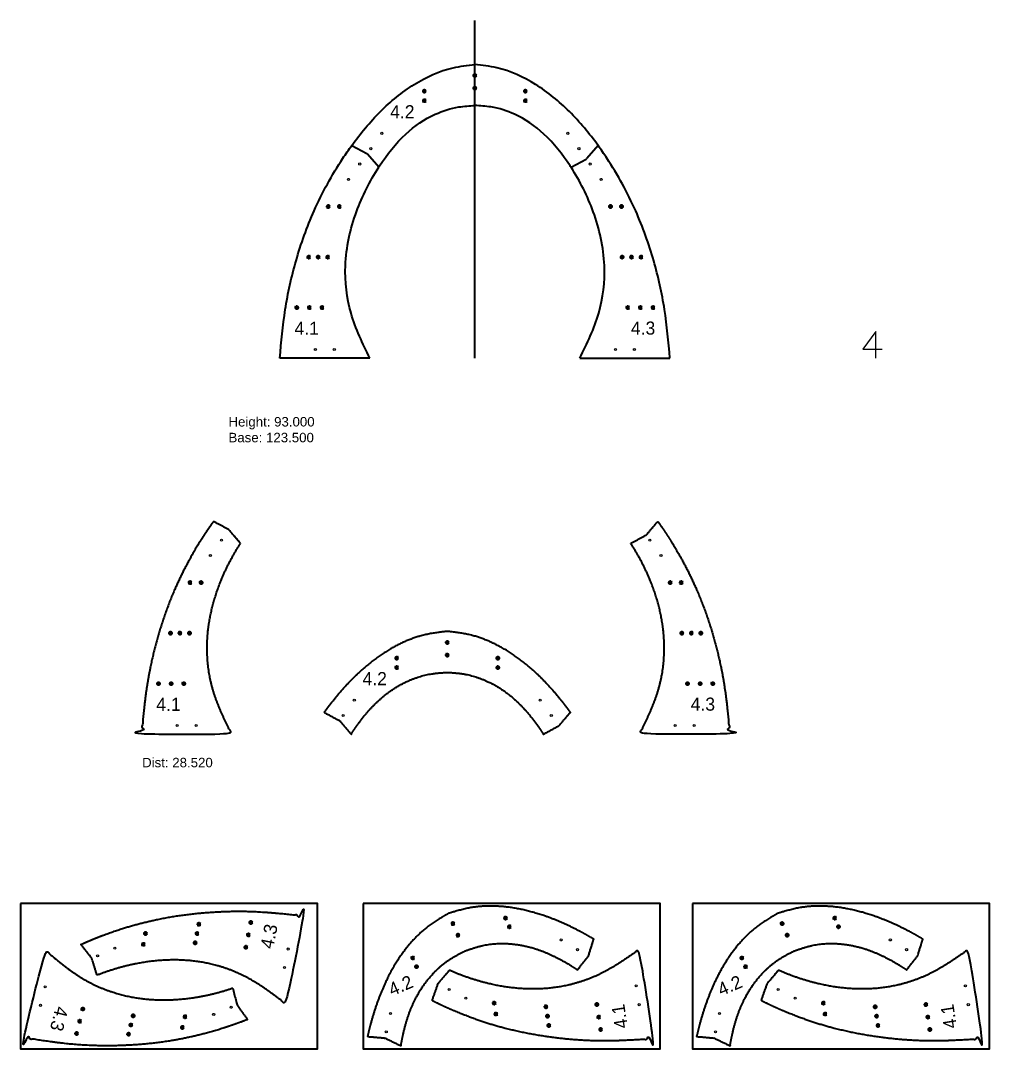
# Model space of a CAD drawing. Header units: inches. Extents: x 65 to 2319, y 437 to 926.
# Drawn here: x 839.3 to 1145.9, y 519 to 845.4 of the extents above; entities that cross this region are included whole.
import ezdxf

# ---------------------------------------------------------------- set-up
doc = ezdxf.new("R2010")
doc.units = ezdxf.units.IN
doc.header["$MEASUREMENT"] = 0
doc.header["$PDMODE"] = 32
doc.header["$PDSIZE"] = 0.51
for name, color, linetype, lineweight in [('Annotation', 7, 'Continuous', 9), ('Drilling', 3, 'Continuous', 13), ('Engrave', 4, 'Continuous', 50)]:
    doc.layers.add(name, color=color, linetype=linetype, lineweight=lineweight)
doc.layers.add('Cut Sheet', color=1, linetype='Continuous')
doc.styles.get("Standard").update_dxf_attribs({"font": 'Arial.ttf'})
doc.styles.add('Tw Cen MT', font='')
doc.styles.get('Tw Cen MT').set_extended_font_data('Tw Cen MT')

# ---------------------------------------------------------------- blocks, each defined once
blk = doc.blocks.new('*U956')
at = {"layer": 'Engrave'}
blk.add_point((0, 0), dxfattribs=at)
blk = doc.blocks.new('*U957')
at = {"layer": 'Engrave', "color": 0, "linetype": 'ByBlock', "lineweight": -2, "transparency": 16777216}
for p in [(0, 0), (4, 0), (8, 0)]:
    blk.add_blockref('*U956', p, dxfattribs=at)
blk = doc.blocks.new('*U958')
at = {"layer": 'Engrave'}
blk.add_point((0, 0), dxfattribs=at)
blk = doc.blocks.new('*U959')
at = {"layer": 'Engrave', "color": 0, "linetype": 'ByBlock', "lineweight": -2, "transparency": 16777216}
for p in [(0, 0), (3, 0), (6, 0)]:
    blk.add_blockref('*U958', p, dxfattribs=at)
blk = doc.blocks.new('*U960')
at = {"layer": 'Engrave'}
blk.add_point((0, 0), dxfattribs=at)
blk = doc.blocks.new('*U961')
at = {"layer": 'Engrave', "color": 0, "linetype": 'ByBlock', "lineweight": -2, "transparency": 16777216}
for p in [(0, 0), (3.5, 0)]:
    blk.add_blockref('*U960', p, dxfattribs=at)
blk = doc.blocks.new('*U962')
at = {"layer": 'Engrave'}
blk.add_point((0, 0), dxfattribs=at)
blk = doc.blocks.new('*U963')
at = {"layer": 'Engrave', "color": 0, "linetype": 'ByBlock', "lineweight": -2, "transparency": 16777216}
for p in [(0, 0), (4, 0)]:
    blk.add_blockref('*U962', p, dxfattribs=at)
blk = doc.blocks.new('*U964')
at = {"layer": 'Engrave'}
blk.add_point((0, 0), dxfattribs=at)
blk = doc.blocks.new('*U965')
at = {"layer": 'Engrave', "color": 0, "linetype": 'ByBlock', "lineweight": -2, "transparency": 16777216}
for p in [(0, 0), (3, 0)]:
    blk.add_blockref('*U964', p, dxfattribs=at)
blk = doc.blocks.new('*U986')
at = {"layer": 'Engrave'}
blk.add_point((0, 0), dxfattribs=at)
blk = doc.blocks.new('*U987')
at = {"layer": 'Engrave', "color": 0, "linetype": 'ByBlock', "lineweight": -2, "transparency": 16777216}
for p in [(0, 0), (4, 0), (8, 0)]:
    blk.add_blockref('*U986', p, dxfattribs=at)
blk = doc.blocks.new('*U988')
at = {"layer": 'Engrave'}
blk.add_point((0, 0), dxfattribs=at)
blk = doc.blocks.new('*U989')
at = {"layer": 'Engrave', "color": 0, "linetype": 'ByBlock', "lineweight": -2, "transparency": 16777216}
for p in [(0, 0), (3, 0), (6, 0)]:
    blk.add_blockref('*U988', p, dxfattribs=at)
blk = doc.blocks.new('*U990')
at = {"layer": 'Engrave'}
blk.add_point((0, 0), dxfattribs=at)
blk = doc.blocks.new('*U991')
at = {"layer": 'Engrave', "color": 0, "linetype": 'ByBlock', "lineweight": -2, "transparency": 16777216}
for p in [(0, 0), (3.5, 0)]:
    blk.add_blockref('*U990', p, dxfattribs=at)
blk = doc.blocks.new('*U992')
at = {"layer": 'Engrave'}
blk.add_point((0, 0), dxfattribs=at)
blk = doc.blocks.new('*U993')
at = {"layer": 'Engrave', "color": 0, "linetype": 'ByBlock', "lineweight": -2, "transparency": 16777216}
for p in [(0, 0), (3, 0)]:
    blk.add_blockref('*U992', p, dxfattribs=at)
blk = doc.blocks.new('*U1038')
at = {"layer": 'Engrave'}
blk.add_point((0, 0), dxfattribs=at)
blk = doc.blocks.new('*U1039')
at = {"layer": 'Engrave', "color": 0, "linetype": 'ByBlock', "lineweight": -2, "transparency": 16777216}
for p in [(0, 0), (4, 0), (8, 0)]:
    blk.add_blockref('*U1038', p, dxfattribs=at)
blk = doc.blocks.new('*U1040')
at = {"layer": 'Engrave'}
blk.add_point((0, 0), dxfattribs=at)
blk = doc.blocks.new('*U1041')
at = {"layer": 'Engrave', "color": 0, "linetype": 'ByBlock', "lineweight": -2, "transparency": 16777216}
for p in [(0, 0), (3, 0), (6, 0)]:
    blk.add_blockref('*U1040', p, dxfattribs=at)
blk = doc.blocks.new('*U1042')
at = {"layer": 'Engrave'}
blk.add_point((0, 0), dxfattribs=at)
blk = doc.blocks.new('*U1043')
at = {"layer": 'Engrave', "color": 0, "linetype": 'ByBlock', "lineweight": -2, "transparency": 16777216}
for p in [(0, 0), (3.5, 0)]:
    blk.add_blockref('*U1042', p, dxfattribs=at)
blk = doc.blocks.new('*U1044')
at = {"layer": 'Engrave'}
blk.add_point((0, 0), dxfattribs=at)
blk = doc.blocks.new('*U1045')
at = {"layer": 'Engrave', "color": 0, "linetype": 'ByBlock', "lineweight": -2, "transparency": 16777216}
for p in [(0, 0), (4, 0)]:
    blk.add_blockref('*U1044', p, dxfattribs=at)
blk = doc.blocks.new('*U1046')
at = {"layer": 'Engrave'}
blk.add_point((0, 0), dxfattribs=at)
blk = doc.blocks.new('*U1047')
at = {"layer": 'Engrave', "color": 0, "linetype": 'ByBlock', "lineweight": -2, "transparency": 16777216}
for p in [(0, 0), (3, 0)]:
    blk.add_blockref('*U1046', p, dxfattribs=at)
blk = doc.blocks.new('*U1048')
at = {"layer": 'Engrave'}
blk.add_point((0, 0), dxfattribs=at)
blk = doc.blocks.new('*U1049')
at = {"layer": 'Engrave', "color": 0, "linetype": 'ByBlock', "lineweight": -2, "transparency": 16777216}
for p in [(0, 0), (3, 0)]:
    blk.add_blockref('*U1048', p, dxfattribs=at)
blk = doc.blocks.new('*U1050')
at = {"layer": 'Engrave'}
blk.add_point((0, 0), dxfattribs=at)
blk = doc.blocks.new('*U1051')
at = {"layer": 'Engrave', "color": 0, "linetype": 'ByBlock', "lineweight": -2, "transparency": 16777216}
for p in [(0, 0), (4, 0), (8, 0)]:
    blk.add_blockref('*U1050', p, dxfattribs=at)
blk = doc.blocks.new('*U1052')
at = {"layer": 'Engrave'}
blk.add_point((0, 0), dxfattribs=at)
blk = doc.blocks.new('*U1053')
at = {"layer": 'Engrave', "color": 0, "linetype": 'ByBlock', "lineweight": -2, "transparency": 16777216}
for p in [(0, 0), (3, 0), (6, 0)]:
    blk.add_blockref('*U1052', p, dxfattribs=at)
blk = doc.blocks.new('*U1054')
at = {"layer": 'Engrave'}
blk.add_point((0, 0), dxfattribs=at)
blk = doc.blocks.new('*U1055')
at = {"layer": 'Engrave', "color": 0, "linetype": 'ByBlock', "lineweight": -2, "transparency": 16777216}
for p in [(0, 0), (3.5, 0)]:
    blk.add_blockref('*U1054', p, dxfattribs=at)
blk = doc.blocks.new('*U1288')
at = {"layer": 'Engrave'}
blk.add_point((0, 0), dxfattribs=at)
blk = doc.blocks.new('*U1290')
at = {"layer": 'Engrave', "color": 0, "linetype": 'ByBlock', "lineweight": -2, "transparency": 16777216}
for p in [(0, 0), (4, 0), (8, 0)]:
    blk.add_blockref('*U1288', p, dxfattribs=at)
blk = doc.blocks.new('*U1291')
at = {"layer": 'Engrave'}
blk.add_point((0, 0), dxfattribs=at)
blk = doc.blocks.new('*U1292')
at = {"layer": 'Engrave', "color": 0, "linetype": 'ByBlock', "lineweight": -2, "transparency": 16777216}
for p in [(0, 0), (3, 0), (6, 0)]:
    blk.add_blockref('*U1291', p, dxfattribs=at)
blk = doc.blocks.new('*U1293')
at = {"layer": 'Engrave'}
blk.add_point((0, 0), dxfattribs=at)
blk = doc.blocks.new('*U1294')
at = {"layer": 'Engrave', "color": 0, "linetype": 'ByBlock', "lineweight": -2, "transparency": 16777216}
for p in [(0, 0), (3.5, 0)]:
    blk.add_blockref('*U1293', p, dxfattribs=at)
blk = doc.blocks.new('*U1295')
at = {"layer": 'Engrave'}
blk.add_point((0, 0), dxfattribs=at)
blk = doc.blocks.new('*U1297')
at = {"layer": 'Engrave', "color": 0, "linetype": 'ByBlock', "lineweight": -2, "transparency": 16777216}
for p in [(0, 0), (4, 0)]:
    blk.add_blockref('*U1295', p, dxfattribs=at)
blk = doc.blocks.new('*U1298')
at = {"layer": 'Engrave'}
blk.add_point((0, 0), dxfattribs=at)
blk = doc.blocks.new('*U1299')
at = {"layer": 'Engrave', "color": 0, "linetype": 'ByBlock', "lineweight": -2, "transparency": 16777216}
for p in [(0, 0), (3, 0)]:
    blk.add_blockref('*U1298', p, dxfattribs=at)
blk = doc.blocks.new('*U1300')
at = {"layer": 'Engrave'}
blk.add_point((0, 0), dxfattribs=at)
blk = doc.blocks.new('*U1301')
at = {"layer": 'Engrave', "color": 0, "linetype": 'ByBlock', "lineweight": -2, "transparency": 16777216}
for p in [(0, 0), (3, 0)]:
    blk.add_blockref('*U1300', p, dxfattribs=at)
blk = doc.blocks.new('*U1302')
at = {"layer": 'Engrave'}
blk.add_point((0, 0), dxfattribs=at)
blk = doc.blocks.new('*U1304')
at = {"layer": 'Engrave', "color": 0, "linetype": 'ByBlock', "lineweight": -2, "transparency": 16777216}
for p in [(0, 0), (4, 0), (8, 0)]:
    blk.add_blockref('*U1302', p, dxfattribs=at)
blk = doc.blocks.new('*U1305')
at = {"layer": 'Engrave'}
blk.add_point((0, 0), dxfattribs=at)
blk = doc.blocks.new('*U1306')
at = {"layer": 'Engrave', "color": 0, "linetype": 'ByBlock', "lineweight": -2, "transparency": 16777216}
for p in [(0, 0), (3, 0), (6, 0)]:
    blk.add_blockref('*U1305', p, dxfattribs=at)
blk = doc.blocks.new('*U1307')
at = {"layer": 'Engrave'}
blk.add_point((0, 0), dxfattribs=at)
blk = doc.blocks.new('*U1308')
at = {"layer": 'Engrave', "color": 0, "linetype": 'ByBlock', "lineweight": -2, "transparency": 16777216}
for p in [(0, 0), (3.5, 0)]:
    blk.add_blockref('*U1307', p, dxfattribs=at)
blk = doc.blocks.new('*U1309')
at = {"layer": 'Engrave'}
blk.add_point((0, 0), dxfattribs=at)
blk = doc.blocks.new('*U1311')
at = {"layer": 'Engrave', "color": 0, "linetype": 'ByBlock', "lineweight": -2, "transparency": 16777216}
for p in [(0, 0), (4, 0), (8, 0)]:
    blk.add_blockref('*U1309', p, dxfattribs=at)
blk = doc.blocks.new('*U1312')
at = {"layer": 'Engrave'}
blk.add_point((0, 0), dxfattribs=at)
blk = doc.blocks.new('*U1313')
at = {"layer": 'Engrave', "color": 0, "linetype": 'ByBlock', "lineweight": -2, "transparency": 16777216}
for p in [(0, 0), (3, 0), (6, 0)]:
    blk.add_blockref('*U1312', p, dxfattribs=at)
blk = doc.blocks.new('*U1314')
at = {"layer": 'Engrave'}
blk.add_point((0, 0), dxfattribs=at)
blk = doc.blocks.new('*U1315')
at = {"layer": 'Engrave', "color": 0, "linetype": 'ByBlock', "lineweight": -2, "transparency": 16777216}
for p in [(0, 0), (3.5, 0)]:
    blk.add_blockref('*U1314', p, dxfattribs=at)
blk = doc.blocks.new('*U1316')
at = {"layer": 'Engrave'}
blk.add_point((0, 0), dxfattribs=at)
blk = doc.blocks.new('*U1318')
at = {"layer": 'Engrave', "color": 0, "linetype": 'ByBlock', "lineweight": -2, "transparency": 16777216}
for p in [(0, 0), (4, 0), (8, 0)]:
    blk.add_blockref('*U1316', p, dxfattribs=at)
blk = doc.blocks.new('*U1319')
at = {"layer": 'Engrave'}
blk.add_point((0, 0), dxfattribs=at)
blk = doc.blocks.new('*U1320')
at = {"layer": 'Engrave', "color": 0, "linetype": 'ByBlock', "lineweight": -2, "transparency": 16777216}
for p in [(0, 0), (3, 0), (6, 0)]:
    blk.add_blockref('*U1319', p, dxfattribs=at)
blk = doc.blocks.new('*U1321')
at = {"layer": 'Engrave'}
blk.add_point((0, 0), dxfattribs=at)
blk = doc.blocks.new('*U1322')
at = {"layer": 'Engrave', "color": 0, "linetype": 'ByBlock', "lineweight": -2, "transparency": 16777216}
for p in [(0, 0), (3.5, 0)]:
    blk.add_blockref('*U1321', p, dxfattribs=at)
blk = doc.blocks.new('*U1323')
at = {"layer": 'Engrave'}
blk.add_point((0, 0), dxfattribs=at)
blk = doc.blocks.new('*U1324')
at = {"layer": 'Engrave', "color": 0, "linetype": 'ByBlock', "lineweight": -2, "transparency": 16777216}
for p in [(0, 0), (4, 0)]:
    blk.add_blockref('*U1323', p, dxfattribs=at)
blk = doc.blocks.new('*U1325')
at = {"layer": 'Engrave'}
blk.add_point((0, 0), dxfattribs=at)
blk = doc.blocks.new('*U1326')
at = {"layer": 'Engrave', "color": 0, "linetype": 'ByBlock', "lineweight": -2, "transparency": 16777216}
for p in [(0, 0), (3, 0)]:
    blk.add_blockref('*U1325', p, dxfattribs=at)
blk = doc.blocks.new('*U1327')
at = {"layer": 'Engrave'}
blk.add_point((0, 0), dxfattribs=at)
blk = doc.blocks.new('*U1328')
at = {"layer": 'Engrave', "color": 0, "linetype": 'ByBlock', "lineweight": -2, "transparency": 16777216}
for p in [(0, 0), (3, 0)]:
    blk.add_blockref('*U1327', p, dxfattribs=at)

msp = doc.modelspace()

# ---------------------------------------------------------------- linework, layer by layer
for p, q in [((983.07, 738.5), (983.07, 845.38)), ((944.1, 805.86), (948.85, 803.28)), ((952.65, 798.94), (949.13, 803.05)), ((1022.05, 805.86), (1018.54, 801.75)), ((1013.5, 798.94), (1018.25, 801.52)), ((949.84, 738.5), (921.32, 738.5)), ((1016.3, 738.5), (1044.82, 738.5))]:
    msp.add_line(p, q)
for centre, start, end in [((948.37, 802.4), 40.5415, 61.5031), ((1017.78, 802.4), 298.4969, 319.4585)]:
    msp.add_arc(centre, 1, start, end)
for points, knots in [([(944.1, 805.86), (946.84, 809.65), (952.79, 816.79), (963.4, 825.6), (973.98, 830.45), (980.75, 831.23), (983.07, 831.5)], [72.014066, 72.014066, 72.014066, 72.014066, 86.026374, 99.770336, 113.142822, 120.146961, 120.146961, 120.146961, 120.146961]), ([(1022.05, 805.86), (1019.3, 809.65), (1013.36, 816.79), (1002.75, 825.6), (992.16, 830.45), (985.4, 831.23), (983.07, 831.5)], [72.014066, 72.014066, 72.014066, 72.014066, 86.026374, 99.770336, 113.142822, 120.146961, 120.146961, 120.146961, 120.146961]), ([(952.65, 798.94), (952.74, 799.08), (955.21, 802.9), (960.34, 809.47), (969.29, 815.67), (977.06, 818.14), (981.37, 818.41), (983.07, 818.52)], [63.763115, 63.763115, 63.763115, 63.763115, 64.262474, 77.365218, 88.531246, 96.357528, 101.471186, 101.471186, 101.471186, 101.471186]), ([(1013.5, 798.94), (1013.41, 799.08), (1010.94, 802.9), (1005.8, 809.47), (996.86, 815.67), (989.09, 818.14), (984.78, 818.41), (983.07, 818.52)], [63.763115, 63.763115, 63.763115, 63.763115, 64.262474, 77.365218, 88.531246, 96.357528, 101.471186, 101.471186, 101.471186, 101.471186]), ([(921.32, 738.5), (921.79, 743.64), (922.72, 754.03), (926.25, 769.72), (932.04, 785.99), (938.6, 797.93), (943.13, 804.52), (944.1, 805.86)], [0, 0, 0, 0, 15.450462, 31.286289, 48.098365, 67.082646, 72.014066, 72.014066, 72.014066, 72.014066]), ([(1044.82, 738.5), (1044.36, 743.64), (1043.43, 754.03), (1039.9, 769.72), (1034.11, 785.99), (1027.55, 797.93), (1023.02, 804.52), (1022.05, 805.86)], [0, 0, 0, 0, 15.450462, 31.286289, 48.098365, 67.082646, 72.014066, 72.014066, 72.014066, 72.014066]), ([(949.84, 738.5), (947.57, 743.14), (943.06, 752.35), (941.23, 768.6), (944.76, 784.6), (949.8, 794.52), (952.65, 798.94)], [0, 0, 0, 0, 15.392984, 30.60446, 48.026171, 63.763115, 63.763115, 63.763115, 63.763115]), ([(1016.3, 738.5), (1018.58, 743.14), (1023.09, 752.35), (1024.92, 768.6), (1021.38, 784.6), (1016.35, 794.52), (1013.5, 798.94)], [0, 0, 0, 0, 15.392984, 30.60446, 48.026171, 63.763115, 63.763115, 63.763115, 63.763115])]:
    msp.add_open_spline(points, degree=3, knots=knots)
for points, weights, knots in [([(908.89, 679.86), (906.04, 675.43), (901, 665.51), (897.47, 649.52), (899.3, 633.26), (903.81, 624.05), (906.09, 619.42), (896.58, 619.42), (887.07, 619.42), (877.57, 619.42), (878.03, 624.55), (878.96, 634.95), (882.49, 650.64), (888.28, 666.9), (894.84, 678.85), (899.37, 685.44), (900.34, 686.77), (901.92, 685.91), (903.51, 685.05), (905.09, 684.19), (905.2, 684.14), (905.29, 684.06), (905.37, 683.96), (906.55, 682.6), (907.72, 681.23), (908.89, 679.86)], [1, 1, 1, 1, 1, 1, 1, 1, 1, 1, 1, 1, 1, 1, 1, 1, 1, 1, 1, 1, 0.98887724584, 0.98887724584, 1, 1, 1, 1], [0, 0, 0, 0, 15.736944, 33.158655, 48.370131, 63.763115, 63.763115, 63.763115, 64.763115, 64.763115, 64.763115, 80.213578, 96.049405, 112.86148, 131.845761, 136.777182, 136.777182, 136.777182, 137.777182, 137.777182, 137.777182, 138.143031, 138.143031, 138.143031, 139.143031, 139.143031, 139.143031, 139.143031]), ([(1032.42, 679.86), (1035.27, 675.43), (1040.31, 665.51), (1043.84, 649.52), (1042.01, 633.26), (1037.5, 624.05), (1035.23, 619.42), (1044.73, 619.42), (1054.24, 619.42), (1063.75, 619.42), (1063.28, 624.55), (1062.35, 634.95), (1058.82, 650.64), (1053.03, 666.9), (1046.47, 678.85), (1041.94, 685.44), (1040.97, 686.77), (1039.8, 685.4), (1038.63, 684.03), (1037.46, 682.66), (1037.38, 682.57), (1037.28, 682.49), (1037.17, 682.44), (1035.59, 681.58), (1034.01, 680.72), (1032.42, 679.86)], [1, 1, 1, 1, 1, 1, 1, 1, 1, 1, 1, 1, 1, 1, 1, 1, 1, 1, 1, 1, 0.98887724584, 0.98887724584, 1, 1, 1, 1], [0, 0, 0, 0, 15.736944, 33.158655, 48.370131, 63.763115, 63.763115, 63.763115, 64.763115, 64.763115, 64.763115, 80.213578, 96.049405, 112.86148, 131.845761, 136.777182, 136.777182, 136.777182, 137.777182, 137.777182, 137.777182, 138.143031, 138.143031, 138.143031, 139.143031, 139.143031, 139.143031, 139.143031]), ([(940.39, 623.53), (940.31, 623.62), (940.22, 623.7), (940.11, 623.76), (938.52, 624.62), (936.94, 625.48), (935.36, 626.33), (938.1, 630.13), (944.04, 637.27), (954.66, 646.08), (965.24, 650.93), (972.01, 651.71), (974.33, 651.98), (976.66, 651.71), (983.42, 650.93), (994.01, 646.08), (1004.62, 637.27), (1010.56, 630.13), (1013.31, 626.33), (1012.13, 624.97), (1010.96, 623.6), (1009.79, 622.23), (1009.71, 622.13), (1009.62, 622.06), (1009.51, 622), (1007.93, 621.14), (1006.34, 620.28), (1004.76, 619.42), (1004.67, 619.56), (1002.19, 623.38), (997.06, 629.95), (988.11, 636.15), (980.35, 638.61), (976.04, 638.89), (974.33, 639), (972.63, 638.89), (968.32, 638.61), (960.55, 636.15), (951.6, 629.95), (946.47, 623.38), (943.99, 619.56), (943.9, 619.42), (942.73, 620.79), (941.56, 622.16), (940.39, 623.53)], [1, 0.98887724584, 0.98887724584, 1, 1, 1, 1, 1, 1, 1, 1, 1, 1, 1, 1, 1, 1, 1, 1, 1, 1, 1, 0.98887724584, 0.98887724584, 1, 1, 1, 1, 1, 1, 1, 1, 1, 1, 1, 1, 1, 1, 1, 1, 1, 1, 1, 1, 1], [0, 0, 0, 0, 0.36585, 0.36585, 0.36585, 1.36585, 1.36585, 1.36585, 15.378157, 29.122119, 42.494605, 49.498744, 49.498744, 49.498744, 56.502884, 69.87537, 83.619332, 97.631639, 97.631639, 97.631639, 98.631639, 98.631639, 98.631639, 98.997489, 98.997489, 98.997489, 99.997489, 99.997489, 99.997489, 100.496848, 113.599592, 124.765619, 132.591902, 137.70556, 137.70556, 137.70556, 142.819217, 150.6455, 161.811527, 174.914272, 175.413631, 175.413631, 175.413631, 176.413631, 176.413631, 176.413631, 176.413631]), ([(863.48, 543.08), (868.38, 545.01), (879.1, 547.99), (895.47, 548.31), (911.05, 543.31), (919.19, 537.07), (923.29, 533.93), (925.16, 543.25), (927.03, 552.57), (928.9, 561.89), (923.78, 562.45), (913.4, 563.58), (897.33, 563.21), (880.24, 560.73), (867.23, 556.66), (859.88, 553.51), (858.38, 552.83), (859.5, 551.41), (860.61, 549.99), (861.72, 548.57), (861.79, 548.48), (861.85, 548.37), (861.89, 548.25), (862.42, 546.53), (862.95, 544.81), (863.48, 543.08)], [1, 1, 1, 1, 1, 1, 1, 1, 1, 1, 1, 1, 1, 1, 1, 1, 1, 1, 1, 1, 0.98887724584, 0.98887724584, 1, 1, 1, 1], [0, 0, 0, 0, 15.736944, 33.158655, 48.370131, 63.763115, 63.763115, 63.763115, 64.763115, 64.763115, 64.763115, 80.213578, 96.049405, 112.86148, 131.845761, 136.777182, 136.777182, 136.777182, 137.777182, 137.777182, 137.777182, 138.143031, 138.143031, 138.143031, 139.143031, 139.143031, 139.143031, 139.143031]), ([(954.81, 523.11), (954.7, 523.16), (954.59, 523.2), (954.46, 523.21), (952.67, 523.37), (950.88, 523.54), (949.08, 523.7), (950.1, 528.27), (952.74, 537.18), (959.01, 549.46), (966.81, 558.1), (972.71, 561.5), (974.74, 562.66), (976.99, 563.34), (983.51, 565.29), (995.15, 565.02), (1008.38, 561.13), (1016.66, 556.91), (1020.68, 554.51), (1020.15, 552.79), (1019.61, 551.07), (1019.08, 549.35), (1019.04, 549.23), (1018.98, 549.13), (1018.91, 549.03), (1017.79, 547.61), (1016.68, 546.2), (1015.56, 544.78), (1015.43, 544.88), (1011.64, 547.4), (1004.33, 551.41), (993.66, 553.57), (985.55, 552.76), (981.48, 551.31), (979.87, 550.74), (978.35, 549.97), (974.5, 548.01), (968.34, 542.67), (962.58, 533.44), (960.46, 525.38), (959.69, 520.89), (959.67, 520.73), (958.05, 521.52), (956.43, 522.32), (954.81, 523.11)], [1, 0.98887724584, 0.98887724584, 1, 1, 1, 1, 1, 1, 1, 1, 1, 1, 1, 1, 1, 1, 1, 1, 1, 1, 1, 0.98887724584, 0.98887724584, 1, 1, 1, 1, 1, 1, 1, 1, 1, 1, 1, 1, 1, 1, 1, 1, 1, 1, 1, 1, 1], [0, 0, 0, 0, 0.36585, 0.36585, 0.36585, 1.36585, 1.36585, 1.36585, 15.378157, 29.122119, 42.494605, 49.498744, 49.498744, 49.498744, 56.502884, 69.87537, 83.619332, 97.631639, 97.631639, 97.631639, 98.631639, 98.631639, 98.631639, 98.997489, 98.997489, 98.997489, 99.997489, 99.997489, 99.997489, 100.496848, 113.599592, 124.765619, 132.591902, 137.70556, 137.70556, 137.70556, 142.819217, 150.6455, 161.811527, 174.914272, 175.413631, 175.413631, 175.413631, 176.413631, 176.413631, 176.413631, 176.413631]), ([(1059, 523.11), (1058.89, 523.16), (1058.77, 523.2), (1058.65, 523.21), (1056.86, 523.37), (1055.06, 523.54), (1053.27, 523.7), (1054.29, 528.27), (1056.92, 537.18), (1063.19, 549.46), (1071, 558.1), (1076.9, 561.5), (1078.93, 562.66), (1081.17, 563.34), (1087.7, 565.29), (1099.33, 565.02), (1112.57, 561.13), (1120.85, 556.91), (1124.87, 554.51), (1124.33, 552.79), (1123.8, 551.07), (1123.26, 549.35), (1123.23, 549.23), (1123.17, 549.13), (1123.09, 549.03), (1121.98, 547.61), (1120.87, 546.2), (1119.75, 544.78), (1119.61, 544.88), (1115.83, 547.4), (1108.52, 551.41), (1097.85, 553.57), (1089.74, 552.76), (1085.67, 551.31), (1084.06, 550.74), (1082.54, 549.97), (1078.69, 548.01), (1072.53, 542.67), (1066.76, 533.44), (1064.64, 525.38), (1063.88, 520.89), (1063.85, 520.73), (1062.23, 521.52), (1060.62, 522.32), (1059, 523.11)], [1, 0.98887724584, 0.98887724584, 1, 1, 1, 1, 1, 1, 1, 1, 1, 1, 1, 1, 1, 1, 1, 1, 1, 1, 1, 0.98887724584, 0.98887724584, 1, 1, 1, 1, 1, 1, 1, 1, 1, 1, 1, 1, 1, 1, 1, 1, 1, 1, 1, 1, 1], [0, 0, 0, 0, 0.36585, 0.36585, 0.36585, 1.36585, 1.36585, 1.36585, 15.378157, 29.122119, 42.494605, 49.498744, 49.498744, 49.498744, 56.502884, 69.87537, 83.619332, 97.631639, 97.631639, 97.631639, 98.631639, 98.631639, 98.631639, 98.997489, 98.997489, 98.997489, 99.997489, 99.997489, 99.997489, 100.496848, 113.599592, 124.765619, 132.591902, 137.70556, 137.70556, 137.70556, 142.819217, 150.6455, 161.811527, 174.914272, 175.413631, 175.413631, 175.413631, 176.413631, 176.413631, 176.413631, 176.413631]), ([(906.42, 539.03), (901.44, 537.34), (890.59, 534.86), (874.22, 535.31), (858.89, 541.03), (851.05, 547.65), (847.11, 550.98), (844.8, 541.75), (842.5, 532.53), (840.19, 523.31), (845.28, 522.51), (855.59, 520.89), (871.67, 520.51), (888.85, 522.19), (902.03, 525.65), (909.53, 528.45), (911.06, 529.06), (910.01, 530.53), (908.97, 532), (907.92, 533.47), (907.85, 533.57), (907.8, 533.68), (907.77, 533.8), (907.32, 535.54), (906.87, 537.29), (906.42, 539.03)], [1, 1, 1, 1, 1, 1, 1, 1, 1, 1, 1, 1, 1, 1, 1, 1, 1, 1, 1, 1, 0.98887724584, 0.98887724584, 1, 1, 1, 1], [0, 0, 0, 0, 15.736944, 33.158655, 48.370131, 63.763115, 63.763115, 63.763115, 64.763115, 64.763115, 64.763115, 80.213578, 96.049405, 112.86148, 131.845761, 136.777182, 136.777182, 136.777182, 137.777182, 137.777182, 137.777182, 138.143031, 138.143031, 138.143031, 139.143031, 139.143031, 139.143031, 139.143031]), ([(974.98, 544.67), (979.79, 542.54), (990.37, 539.1), (1006.72, 538.08), (1022.49, 542.4), (1030.9, 548.29), (1035.12, 551.25), (1036.59, 541.86), (1038.06, 532.47), (1039.54, 523.07), (1034.39, 522.73), (1023.98, 522.05), (1007.93, 523.11), (990.97, 526.32), (978.15, 530.95), (970.94, 534.41), (969.47, 535.15), (970.07, 536.85), (970.68, 538.55), (971.28, 540.25), (971.32, 540.36), (971.38, 540.47), (971.46, 540.56), (972.64, 541.93), (973.81, 543.3), (974.98, 544.67)], [1, 1, 1, 1, 1, 1, 1, 1, 1, 1, 1, 1, 1, 1, 1, 1, 1, 1, 1, 1, 0.98887724584, 0.98887724584, 1, 1, 1, 1], [0, 0, 0, 0, 15.736944, 33.158655, 48.370131, 63.763115, 63.763115, 63.763115, 64.763115, 64.763115, 64.763115, 80.213578, 96.049405, 112.86148, 131.845761, 136.777182, 136.777182, 136.777182, 137.777182, 137.777182, 137.777182, 138.143031, 138.143031, 138.143031, 139.143031, 139.143031, 139.143031, 139.143031]), ([(1079.17, 544.67), (1083.98, 542.54), (1094.56, 539.1), (1110.9, 538.08), (1126.68, 542.4), (1135.08, 548.29), (1139.31, 551.25), (1140.78, 541.86), (1142.25, 532.47), (1143.72, 523.07), (1138.58, 522.73), (1128.16, 522.05), (1112.12, 523.11), (1095.15, 526.32), (1082.33, 530.95), (1075.12, 534.41), (1073.65, 535.15), (1074.26, 536.85), (1074.86, 538.55), (1075.47, 540.25), (1075.51, 540.36), (1075.57, 540.47), (1075.65, 540.56), (1076.82, 541.93), (1077.99, 543.3), (1079.17, 544.67)], [1, 1, 1, 1, 1, 1, 1, 1, 1, 1, 1, 1, 1, 1, 1, 1, 1, 1, 1, 1, 0.98887724584, 0.98887724584, 1, 1, 1, 1], [0, 0, 0, 0, 15.736944, 33.158655, 48.370131, 63.763115, 63.763115, 63.763115, 64.763115, 64.763115, 64.763115, 80.213578, 96.049405, 112.86148, 131.845761, 136.777182, 136.777182, 136.777182, 137.777182, 137.777182, 137.777182, 138.143031, 138.143031, 138.143031, 139.143031, 139.143031, 139.143031, 139.143031])]:
    msp.add_rational_spline(points, weights, degree=3, knots=knots)
at = {"layer": 'Annotation'}
msp.add_lwpolyline([(1109.94, 738.5), (1109.94, 746.92), (1105.92, 741.31), (1111.95, 741.31)], dxfattribs=at)
at = {"layer": 'Cut Sheet'}
for points in [[(839.28, 565.79), (839.28, 519.79), (933.28, 519.79), (933.28, 565.79)], [(947.74, 565.79), (947.74, 519.79), (1041.74, 519.79), (1041.74, 565.79)], [(1051.93, 565.79), (1051.93, 519.79), (1145.93, 519.79), (1145.93, 565.79)]]:
    msp.add_lwpolyline(points, close=True, dxfattribs=at)
at = {"layer": 'Drilling'}
for centre, radius in [((953.65, 809.69), 0.323), ((1012.5, 809.69), 0.323), ((950.13, 804.83), 0.323), ((1016.02, 804.83), 0.323), ((946.61, 799.97), 0.323), ((1019.54, 799.97), 0.323), ((943.09, 795.11), 0.323), ((1023.05, 795.11), 0.323), ((932.58, 741.25), 0.323), ((938.58, 741.25), 0.323), ((1027.56, 741.25), 0.323), ((1033.56, 741.25), 0.323), ((902.85, 680.88), 0.323), ((1038.46, 680.88), 0.323), ((899.34, 676.03), 0.323), ((1041.98, 676.03), 0.323), ((944.91, 630.17), 0.323), ((1003.75, 630.17), 0.323), ((941.39, 625.31), 0.323), ((1007.27, 625.31), 0.323), ((888.83, 622.17), 0.323), ((894.83, 622.17), 0.323), ((1046.49, 622.17), 0.323), ((1052.49, 622.17), 0.323), ((869.12, 551.69), 0.322), ((923.99, 551.39), 0.322), ((1010.39, 554.26), 0.323), ((1114.58, 554.26), 0.323), ((863.66, 549.2), 0.322), ((1015.55, 551.18), 0.323), ((1119.73, 551.18), 0.323), ((922.81, 545.51), 0.322), ((847.04, 539.39), 0.323), ((974.9, 538.55), 0.323), ((1034.15, 539.7), 0.323), ((1079.08, 538.55), 0.323), ((1138.33, 539.7), 0.323), ((980.24, 535.82), 0.323), ((1084.43, 535.82), 0.323), ((845.59, 533.56), 0.323), ((905.95, 532.93), 0.323), ((1035.08, 533.77), 0.323), ((1139.26, 533.77), 0.323), ((900.39, 530.69), 0.323), ((956.34, 531), 0.323), ((1060.53, 531), 0.323), ((955.03, 525.14), 0.323), ((1059.22, 525.14), 0.323)]:
    msp.add_circle(centre, radius, dxfattribs=at)

# ---------------------------------------------------------------- block references
at = {"layer": 'Engrave'}
for name, p, rotation in [('*U963', (983.07, 827.98), 270), ('*U965', (967.07, 823.03), 270), ('*U1045', (974.33, 648.46), 270), ('*U1047', (958.33, 643.51), 270), ('*U1324', (976.14, 559.43), 293.2847068754837), ('*U1297', (1080.32, 559.43), 293.2847068754837), ('*U1326', (963.4, 548.55), 293.2847068754837), ('*U1299', (1067.58, 548.55), 293.2847068754837), ('*U1322', (989.74, 530.81), 98.90000736942716), ('*U1320', (1006.5, 527.17), 98.90000736942716), ('*U1318', (1022.9, 525.9), 98.90000736942716), ('*U1294', (1093.92, 530.81), 98.90000736942716), ('*U1292', (1110.69, 527.17), 98.90000736942716), ('*U1290', (1127.08, 525.9), 98.90000736942716)]:
    msp.add_blockref(name, p, dxfattribs=dict(at, rotation=rotation))
at = {"layer": 'Engrave', "xscale": -1}
for name, p, rotation in [('*U993', (999.07, 823.03), 90), ('*U1049', (990.33, 643.51), 90), ('*U1328', (992.79, 561.2), 113.2847068754837), ('*U1301', (1096.98, 561.2), 113.2847068754837), ('*U1306', (895.73, 559.22), 78.642296646559), ('*U1304', (912.16, 559.78), 78.642296646559), ('*U1308', (878.82, 556.3), 78.642296646559), ('*U1311', (857.01, 524.63), 255.9573758264109), ('*U1313', (873.45, 524.42), 255.9573758264109), ('*U1315', (890.48, 526.55), 255.9573758264109)]:
    msp.add_blockref(name, p, dxfattribs=dict(at, rotation=rotation))
at = {"layer": 'Engrave'}
for name, p in [('*U961', (936.67, 786.5)), ('*U959', (930.48, 770.5)), ('*U957', (926.69, 754.5)), ('*U1043', (892.91, 667.42)), ('*U1041', (886.72, 651.42)), ('*U1039', (882.93, 635.42))]:
    msp.add_blockref(name, p, dxfattribs=at)
at = {"layer": 'Engrave', "xscale": -1}
for name, p in [('*U991', (1029.48, 786.5)), ('*U989', (1035.67, 770.5)), ('*U987', (1039.46, 754.5)), ('*U1055', (1048.4, 667.42)), ('*U1053', (1054.59, 651.42)), ('*U1051', (1058.38, 635.42))]:
    msp.add_blockref(name, p, dxfattribs=at)

# ---------------------------------------------------------------- texts
at = {"layer": 'Annotation', "color": 7, "char_height": 7, "line_spacing_factor": 0.481418, "style": 'Tw Cen MT'}
for s, insert, attachment_point in [('{\\H0.59259x;4.2}', (956.25, 814.45), 7), ('{\\H0.59259x;4.1}', (925.98, 745.88), 7), ('{\\H0.59259x;4.3}', (1040.17, 745.88), 9), ('{\\H0.59259x;4.2}', (947.51, 634.93), 7), ('{\\H0.59259x;4.1}', (882.22, 626.8), 7), ('{\\H0.59259x;4.3}', (1059.09, 626.8), 9)]:
    msp.add_mtext(s, dxfattribs=dict(at, insert=insert, attachment_point=attachment_point))
at = {"layer": 'Annotation', "char_height": 3, "attachment_point": 1}
for s, insert in [('Height: 93.000\\PBase: 123.500', (905.08, 719.85)), ('Dist: 28.520', (877.74, 611.93))]:
    msp.add_mtext_dynamic_manual_height_columns(s, width=45.2102, gutter_width=1, heights=[0], dxfattribs=dict(at, insert=insert))
at = {"layer": 'Annotation', "color": 7, "char_height": 7, "line_spacing_factor": 0.481418, "style": 'Tw Cen MT'}
for s, insert, attachment_point, rotation in [('{\\H0.59259x;4.3}', (920.75, 558.78), 9, 78.6423), ('{\\H0.59259x;4.2}', (956.85, 536.4), 7, 23.2847), ('{\\H0.59259x;4.2}', (1061.04, 536.4), 7, 23.2847), ('{\\H0.59259x;4.3}', (848.48, 526.04), 9, 255.9574), ('{\\H0.59259x;4.1}', (1031.53, 526.53), 7, 98.9), ('{\\H0.59259x;4.1}', (1135.71, 526.53), 7, 98.9)]:
    msp.add_mtext(s, dxfattribs=dict(at, insert=insert, attachment_point=attachment_point, rotation=rotation))

doc.saveas('drawing.dxf')
